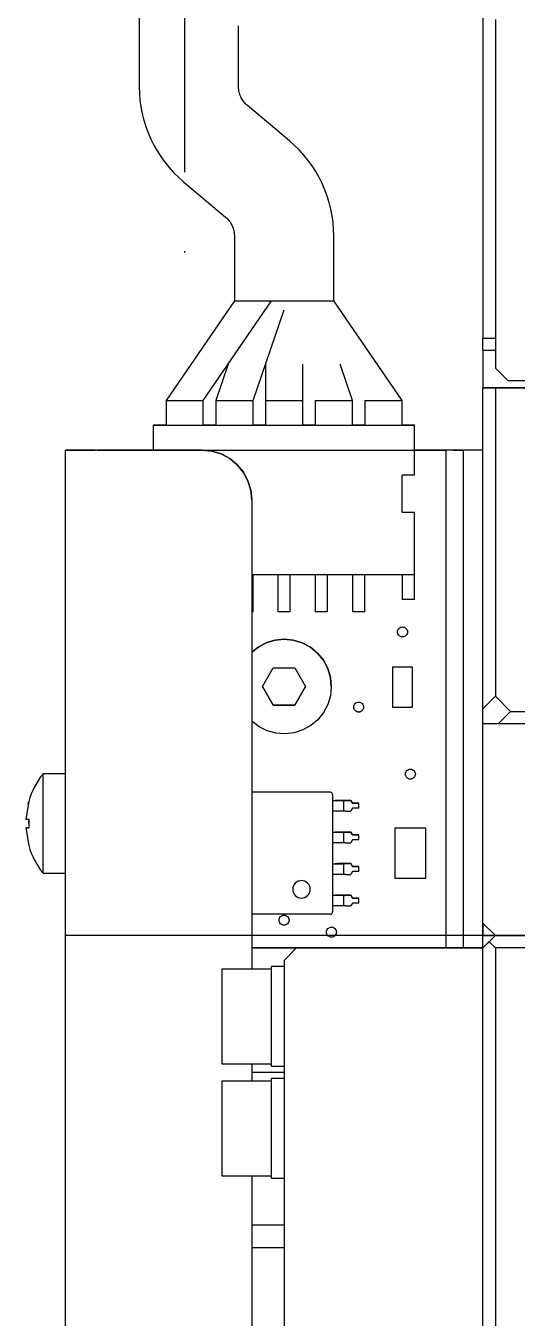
# Model space of a CAD drawing. Extents: x 0 to 698, y -8 to 617.
# Drawn here: x 275.5 to 295.3, y 69.6 to 121.5 of the extents above; entities that cross this region are included whole.
import ezdxf

# ---------------------------------------------------------------- set-up
doc = ezdxf.new("R2010")
doc.units = 0
doc.header["$LTSCALE"] = 0.5
doc.linetypes.add('CENTER', pattern=[50.8, 31.75, -6.35, 6.35, -6.35])
doc.layers.add('MSM_CENTER', color=1, linetype='CENTER')
doc.layers.add('MSM_CONTINUOUS', color=7, linetype='CONTINUOUS')

msp = doc.modelspace()

# ---------------------------------------------------------------- linework, layer by layer
at = {"layer": 'MSM_CENTER'}
msp.add_line((281.896, 258.549), (281.896, 112.449), dxfattribs=at)
at = {"layer": 'MSM_CONTINUOUS'}
for p, q in [((280.066, 124.473), (280.066, 121.55)), ((293.896, 122.497), (293.896, 108.998)), ((280.066, 121.55), (280.066, 119.112)), ((284.066, 119.112), (284.066, 121.55)), ((294.396, 121.798), (294.396, 107.798)), ((286.11, 116.931), (284.423, 118.346)), ((281.852, 115.282), (283.539, 113.866)), ((283.896, 113.1), (283.896, 110.499)), ((287.896, 110.499), (287.896, 113.1)), ((283.896, 110.499), (281.146, 106.499)), ((282.646, 106.499), (285.396, 110.499)), ((283.896, 110.499), (284, 110.499)), ((284, 110.499), (284.166, 110.499)), ((284.166, 110.499), (284.401, 110.499)), ((284.401, 110.499), (284.697, 110.499)), ((284.646, 106.499), (285.896, 110.136)), ((284.697, 110.499), (285.041, 110.499)), ((285.041, 110.499), (285.458, 110.499)), ((285.458, 110.499), (285.896, 110.499)), ((285.896, 110.499), (286.334, 110.499)), ((286.334, 110.499), (286.751, 110.499)), ((286.751, 110.499), (286.861, 110.499)), ((286.861, 110.499), (287.168, 110.499)), ((287.168, 110.499), (287.431, 110.499)), ((287.431, 110.499), (287.641, 110.499)), ((287.641, 110.499), (287.792, 110.499)), ((287.792, 110.499), (287.896, 110.499)), ((290.646, 106.499), (287.896, 110.499)), ((293.896, 108.998), (294.396, 108.998)), ((293.896, 108.498), (293.896, 108.998)), ((293.896, 108.498), (293.896, 106.998)), ((294.396, 108.498), (293.896, 108.498)), ((283.646, 107.954), (283.146, 106.499)), ((285.146, 107.954), (285.146, 105.499)), ((286.646, 105.499), (286.646, 107.954)), ((288.646, 106.499), (288.146, 107.954)), ((294.396, 107.798), (294.896, 107.298)), ((293.896, 94.11), (293.896, 106.998)), ((293.896, 106.998), (294.396, 106.998)), ((293.896, 106.998), (293.896, 106.998)), ((303.896, 106.998), (293.896, 106.998)), ((294.396, 106.998), (333.396, 106.998)), ((294.396, 106.998), (294.396, 94.61)), ((294.896, 107.298), (332.896, 107.298)), ((281.146, 106.499), (281.16, 106.499)), ((281.146, 106.499), (281.16, 106.499)), ((281.146, 106.499), (281.146, 105.499)), ((281.16, 106.499), (281.203, 106.499)), ((281.16, 106.499), (281.203, 106.499)), ((281.203, 106.499), (281.272, 106.499)), ((281.203, 106.499), (281.272, 106.499)), ((281.272, 106.499), (281.366, 106.499)), ((281.272, 106.499), (281.366, 106.499)), ((281.366, 106.499), (281.479, 106.499)), ((281.366, 106.499), (281.479, 106.499)), ((281.479, 106.499), (281.609, 106.499)), ((281.479, 106.499), (281.609, 106.499)), ((281.609, 106.499), (281.75, 106.499)), ((281.609, 106.499), (281.75, 106.499)), ((281.75, 106.499), (281.896, 106.499)), ((281.75, 106.499), (281.896, 106.499)), ((281.896, 106.499), (282.042, 106.499)), ((281.896, 106.499), (282.042, 106.499)), ((282.042, 106.499), (282.183, 106.499)), ((282.042, 106.499), (282.183, 106.499)), ((282.183, 106.499), (282.313, 106.499)), ((282.183, 106.499), (282.313, 106.499)), ((282.313, 106.499), (282.426, 106.499)), ((282.313, 106.499), (282.426, 106.499)), ((282.426, 106.499), (282.519, 106.499)), ((282.426, 106.499), (282.52, 106.499)), ((282.519, 106.499), (282.589, 106.499)), ((282.52, 106.499), (282.589, 106.499)), ((282.589, 106.499), (282.632, 106.499)), ((282.589, 106.499), (282.632, 106.499)), ((282.632, 106.499), (282.646, 106.499)), ((282.632, 106.499), (282.646, 106.499)), ((282.646, 105.499), (282.646, 106.499)), ((283.146, 106.499), (283.16, 106.499)), ((283.146, 106.499), (283.16, 106.499)), ((283.146, 106.499), (283.146, 105.499)), ((283.16, 106.499), (283.203, 106.499)), ((283.16, 106.499), (283.203, 106.499)), ((283.203, 106.499), (283.272, 106.499)), ((283.203, 106.499), (283.272, 106.499)), ((283.272, 106.499), (283.366, 106.499)), ((283.272, 106.499), (283.366, 106.499)), ((283.366, 106.499), (283.479, 106.499)), ((283.366, 106.499), (283.479, 106.499)), ((283.479, 106.499), (283.609, 106.499)), ((283.479, 106.499), (283.609, 106.499)), ((283.609, 106.499), (283.75, 106.499)), ((283.609, 106.499), (283.75, 106.499)), ((283.75, 106.499), (283.896, 106.499)), ((283.75, 106.499), (283.896, 106.499)), ((283.896, 106.499), (284.042, 106.499)), ((283.896, 106.499), (284.042, 106.499)), ((284.042, 106.499), (284.183, 106.499)), ((284.042, 106.499), (284.183, 106.499)), ((284.183, 106.499), (284.313, 106.499)), ((284.183, 106.499), (284.313, 106.499)), ((284.313, 106.499), (284.426, 106.499)), ((284.313, 106.499), (284.426, 106.499)), ((284.426, 106.499), (284.52, 106.499)), ((284.426, 106.499), (284.52, 106.499)), ((284.52, 106.499), (284.589, 106.499)), ((284.52, 106.499), (284.589, 106.499)), ((284.589, 106.499), (284.632, 106.499)), ((284.589, 106.499), (284.632, 106.499)), ((284.632, 106.499), (284.646, 106.499)), ((284.632, 106.499), (284.646, 106.499)), ((284.646, 105.499), (284.646, 106.499)), ((285.146, 106.499), (285.16, 106.499)), ((285.16, 106.499), (285.203, 106.499)), ((285.203, 106.499), (285.272, 106.499)), ((285.272, 106.499), (285.366, 106.499)), ((285.366, 106.499), (285.479, 106.499)), ((285.479, 106.499), (285.609, 106.499)), ((285.609, 106.499), (285.75, 106.499)), ((285.75, 106.499), (285.896, 106.499)), ((285.896, 106.499), (286.042, 106.499)), ((286.042, 106.499), (286.183, 106.499)), ((286.183, 106.499), (286.313, 106.499)), ((286.313, 106.499), (286.426, 106.499)), ((286.426, 106.499), (286.52, 106.499)), ((286.52, 106.499), (286.589, 106.499)), ((286.589, 106.499), (286.632, 106.499)), ((286.632, 106.499), (286.646, 106.499)), ((287.146, 106.499), (287.16, 106.499)), ((287.146, 106.499), (287.16, 106.499)), ((287.146, 106.499), (287.146, 105.499)), ((287.16, 106.499), (287.203, 106.499)), ((287.16, 106.499), (287.203, 106.499)), ((287.203, 106.499), (287.272, 106.499)), ((287.203, 106.499), (287.272, 106.499)), ((287.272, 106.499), (287.366, 106.499)), ((287.272, 106.499), (287.366, 106.499)), ((287.366, 106.499), (287.479, 106.499)), ((287.366, 106.499), (287.479, 106.499)), ((287.479, 106.499), (287.609, 106.499)), ((287.479, 106.499), (287.609, 106.499)), ((287.609, 106.499), (287.75, 106.499)), ((287.609, 106.499), (287.75, 106.499)), ((287.75, 106.499), (287.896, 106.499)), ((287.75, 106.499), (287.896, 106.499)), ((287.896, 106.499), (288.042, 106.499)), ((287.896, 106.499), (288.042, 106.499)), ((288.042, 106.499), (288.183, 106.499)), ((288.042, 106.499), (288.183, 106.499)), ((288.183, 106.499), (288.313, 106.499)), ((288.183, 106.499), (288.313, 106.499)), ((288.313, 106.499), (288.426, 106.499)), ((288.313, 106.499), (288.426, 106.499)), ((288.426, 106.499), (288.52, 106.499)), ((288.426, 106.499), (288.52, 106.499)), ((288.52, 106.499), (288.589, 106.499)), ((288.52, 106.499), (288.589, 106.499)), ((288.589, 106.499), (288.632, 106.499)), ((288.589, 106.499), (288.632, 106.499)), ((288.632, 106.499), (288.646, 106.499)), ((288.632, 106.499), (288.646, 106.499)), ((288.646, 105.499), (288.646, 106.499)), ((289.146, 106.499), (289.16, 106.499)), ((289.146, 106.499), (289.16, 106.499)), ((289.146, 106.499), (289.146, 105.499)), ((289.16, 106.499), (289.203, 106.499)), ((289.16, 106.499), (289.203, 106.499)), ((289.203, 106.499), (289.272, 106.499)), ((289.203, 106.499), (289.272, 106.499)), ((289.272, 106.499), (289.366, 106.499)), ((289.272, 106.499), (289.366, 106.499)), ((289.366, 106.499), (289.479, 106.499)), ((289.366, 106.499), (289.479, 106.499)), ((289.479, 106.499), (289.609, 106.499)), ((289.479, 106.499), (289.609, 106.499)), ((289.609, 106.499), (289.75, 106.499)), ((289.609, 106.499), (289.75, 106.499)), ((289.75, 106.499), (289.896, 106.499)), ((289.75, 106.499), (289.896, 106.499)), ((289.896, 106.499), (290.042, 106.499)), ((289.896, 106.499), (290.042, 106.499)), ((290.042, 106.499), (290.183, 106.499)), ((290.042, 106.499), (290.183, 106.499)), ((290.183, 106.499), (290.313, 106.499)), ((290.183, 106.499), (290.313, 106.499)), ((290.313, 106.499), (290.426, 106.499)), ((290.313, 106.499), (290.426, 106.499)), ((290.426, 106.499), (290.52, 106.499)), ((290.426, 106.499), (290.52, 106.499)), ((290.52, 106.499), (290.589, 106.499)), ((290.52, 106.499), (290.589, 106.499)), ((290.589, 106.499), (290.632, 106.499)), ((290.589, 106.499), (290.632, 106.499)), ((290.632, 106.499), (290.646, 106.499)), ((290.632, 106.499), (290.646, 106.499)), ((290.646, 105.499), (290.646, 106.499)), ((280.646, 105.5), (280.646, 105.499)), ((281.146, 105.5), (280.646, 105.5)), ((280.646, 105.499), (291.146, 105.499)), ((280.646, 104.498), (280.646, 105.499)), ((281.146, 105.499), (281.16, 105.499)), ((281.16, 105.499), (281.203, 105.499)), ((281.203, 105.499), (281.272, 105.499)), ((281.272, 105.499), (281.366, 105.499)), ((281.366, 105.499), (281.479, 105.499)), ((281.479, 105.499), (281.609, 105.499)), ((281.609, 105.499), (281.75, 105.499)), ((281.75, 105.499), (281.896, 105.499)), ((281.896, 105.499), (282.042, 105.499)), ((282.042, 105.499), (282.183, 105.499)), ((282.183, 105.499), (282.313, 105.499)), ((282.313, 105.499), (282.426, 105.499)), ((282.426, 105.499), (282.52, 105.499)), ((282.52, 105.499), (282.589, 105.499)), ((282.589, 105.499), (282.632, 105.499)), ((282.632, 105.499), (282.646, 105.499)), ((283.146, 105.5), (282.646, 105.5)), ((283.146, 105.499), (283.16, 105.499)), ((283.16, 105.499), (283.203, 105.499)), ((283.203, 105.499), (283.272, 105.499)), ((283.272, 105.499), (283.366, 105.499)), ((283.366, 105.499), (283.479, 105.499)), ((283.479, 105.499), (283.609, 105.499)), ((283.609, 105.499), (283.75, 105.499)), ((283.75, 105.499), (283.896, 105.499)), ((283.896, 105.499), (284.042, 105.499)), ((284.042, 105.499), (284.183, 105.499)), ((284.183, 105.499), (284.313, 105.499)), ((284.313, 105.499), (284.426, 105.499)), ((284.426, 105.499), (284.52, 105.499)), ((284.52, 105.499), (284.589, 105.499)), ((284.589, 105.499), (284.632, 105.499)), ((284.632, 105.499), (284.646, 105.499)), ((285.146, 105.5), (284.646, 105.5)), ((285.146, 105.499), (285.16, 105.499)), ((285.16, 105.499), (285.203, 105.499)), ((285.203, 105.499), (285.272, 105.499)), ((285.272, 105.499), (285.366, 105.499)), ((285.366, 105.499), (285.479, 105.499)), ((285.479, 105.499), (285.609, 105.499)), ((285.609, 105.499), (285.75, 105.499)), ((285.75, 105.499), (285.896, 105.499)), ((285.896, 105.499), (286.042, 105.499)), ((286.042, 105.499), (286.183, 105.499)), ((286.183, 105.499), (286.313, 105.499)), ((286.313, 105.499), (286.426, 105.499)), ((286.426, 105.499), (286.52, 105.499)), ((286.52, 105.499), (286.589, 105.499)), ((286.589, 105.499), (286.632, 105.499)), ((286.632, 105.499), (286.646, 105.499)), ((287.146, 105.5), (286.646, 105.5)), ((287.146, 105.499), (287.16, 105.499)), ((287.16, 105.499), (287.203, 105.499)), ((287.203, 105.499), (287.272, 105.499)), ((287.272, 105.499), (287.366, 105.499)), ((287.366, 105.499), (287.479, 105.499)), ((287.479, 105.499), (287.609, 105.499)), ((287.609, 105.499), (287.75, 105.499)), ((287.75, 105.499), (287.896, 105.499)), ((287.896, 105.499), (288.042, 105.499)), ((288.042, 105.499), (288.183, 105.499)), ((288.183, 105.499), (288.313, 105.499)), ((288.313, 105.499), (288.426, 105.499)), ((288.426, 105.499), (288.52, 105.499)), ((288.52, 105.499), (288.589, 105.499)), ((288.589, 105.499), (288.632, 105.499)), ((288.632, 105.499), (288.646, 105.499)), ((289.146, 105.5), (288.646, 105.5)), ((289.146, 105.499), (289.16, 105.499)), ((289.16, 105.499), (289.203, 105.499)), ((289.203, 105.499), (289.272, 105.499)), ((289.272, 105.499), (289.366, 105.499)), ((289.366, 105.499), (289.479, 105.499)), ((289.479, 105.499), (289.609, 105.499)), ((289.609, 105.499), (289.75, 105.499)), ((289.75, 105.499), (289.896, 105.499)), ((289.896, 105.499), (290.042, 105.499)), ((290.042, 105.499), (290.183, 105.499)), ((290.183, 105.499), (290.313, 105.499)), ((290.313, 105.499), (290.426, 105.499)), ((290.426, 105.499), (290.52, 105.499)), ((290.52, 105.499), (290.589, 105.499)), ((290.589, 105.499), (290.632, 105.499)), ((290.632, 105.499), (290.646, 105.499)), ((291.146, 105.5), (290.646, 105.5)), ((291.146, 105.499), (291.146, 105.5)), ((291.146, 103.499), (291.146, 105.499)), ((277.096, 104.5), (277.096, 104.499)), ((277.896, 104.5), (277.096, 104.5)), ((277.096, 45.499), (277.096, 104.499)), ((277.096, 104.499), (277.119, 104.498)), ((277.119, 104.498), (277.187, 104.498)), ((277.187, 104.498), (277.298, 104.498)), ((277.298, 104.498), (277.447, 104.498)), ((277.447, 104.498), (277.629, 104.498)), ((277.629, 104.498), (277.837, 104.498)), ((277.837, 104.498), (278.062, 104.498)), ((277.896, 104.5), (277.896, 104.5)), ((277.896, 104.499), (277.896, 104.5)), ((277.896, 104.5), (277.896, 104.499)), ((277.919, 104.5), (277.896, 104.5)), ((277.896, 104.499), (277.896, 104.499)), ((278.396, 104.498), (277.896, 104.499)), ((277.987, 104.5), (277.919, 104.5)), ((278.098, 104.5), (277.987, 104.5)), ((278.062, 104.498), (278.296, 104.498)), ((278.247, 104.5), (278.098, 104.5)), ((278.429, 104.5), (278.247, 104.5)), ((282.596, 104.498), (278.296, 104.498)), ((278.396, 104.498), (282.596, 104.498)), ((278.637, 104.5), (278.429, 104.5)), ((278.862, 104.5), (278.637, 104.5)), ((278.696, 104.5), (279.096, 104.5)), ((278.696, 104.5), (278.696, 104.499)), ((278.696, 104.499), (278.696, 104.498)), ((279.096, 104.5), (278.862, 104.5)), ((280.646, 104.5), (279.096, 104.5)), ((280.646, 104.5), (279.096, 104.5)), ((279.396, 104.5), (280.646, 104.5)), ((279.396, 104.5), (279.396, 104.5)), ((279.396, 104.5), (280.646, 104.5)), ((279.396, 104.498), (279.396, 104.5)), ((280.646, 104.499), (291.146, 104.499)), ((282.596, 104.498), (282.986, 104.46)), ((282.986, 104.46), (282.596, 104.498)), ((282.986, 104.46), (283.361, 104.346)), ((283.361, 104.346), (282.986, 104.46)), ((292.696, 104.5), (291.146, 104.5)), ((292.696, 104.5), (291.146, 104.5)), ((291.146, 104.5), (292.396, 104.5)), ((291.146, 104.5), (292.396, 104.5)), ((292.396, 104.5), (292.396, 104.5)), ((292.396, 104.5), (292.396, 84.498)), ((292.93, 104.5), (292.696, 104.5)), ((292.696, 104.5), (293.096, 104.5)), ((293.155, 104.5), (292.93, 104.5)), ((293.096, 104.5), (293.096, 84.498)), ((293.096, 104.5), (293.096, 104.5)), ((293.363, 104.5), (293.155, 104.5)), ((293.544, 104.5), (293.363, 104.5)), ((293.694, 104.5), (293.544, 104.5)), ((293.805, 104.5), (293.694, 104.5)), ((293.873, 104.5), (293.805, 104.5)), ((293.896, 104.5), (293.873, 104.5)), ((283.361, 104.346), (283.707, 104.161)), ((283.707, 104.161), (283.361, 104.346)), ((283.707, 104.161), (284.01, 103.913)), ((284.01, 103.913), (283.707, 104.161)), ((284.01, 103.913), (284.259, 103.61)), ((284.259, 103.609), (284.01, 103.913)), ((284.259, 103.61), (284.444, 103.264)), ((284.444, 103.264), (284.259, 103.609)), ((291.146, 103.499), (290.646, 103.499)), ((290.646, 101.999), (290.646, 103.499)), ((284.444, 103.264), (284.557, 102.889)), ((284.557, 102.889), (284.444, 103.264)), ((284.557, 102.889), (284.596, 102.498)), ((284.596, 102.498), (284.557, 102.889)), ((284.596, 102.498), (284.596, 102.498)), ((284.596, 102.498), (284.596, 83.648)), ((291.146, 102), (290.646, 102)), ((291.146, 101.999), (290.646, 101.999)), ((291.146, 102), (291.146, 101.999)), ((291.146, 99.499), (291.146, 101.999)), ((284.596, 99.499), (291.146, 99.499)), ((284.646, 98), (284.646, 99.499)), ((285.646, 99.499), (285.646, 98)), ((286.146, 98), (286.146, 99.499)), ((287.146, 99.499), (287.146, 98)), ((287.646, 98), (287.646, 99.499)), ((288.646, 99.499), (288.646, 98)), ((289.146, 98), (289.146, 99.499)), ((290.646, 99.499), (290.646, 98.499)), ((291.146, 98.499), (291.146, 99.499)), ((291.146, 98.499), (290.646, 98.499)), ((284.646, 98), (284.596, 98)), ((285.896, 98), (285.646, 98)), ((286.146, 98), (285.896, 98)), ((287.396, 98), (287.146, 98)), ((287.646, 98), (287.396, 98)), ((288.896, 98), (288.646, 98)), ((289.146, 98), (288.896, 98)), ((290.458, 97.197), (290.462, 97.236)), ((290.462, 97.158), (290.458, 97.197)), ((290.462, 97.158), (290.458, 97.197)), ((290.462, 97.236), (290.474, 97.274)), ((290.474, 97.121), (290.462, 97.158)), ((290.474, 97.121), (290.462, 97.158)), ((290.474, 97.274), (290.492, 97.308)), ((290.492, 97.086), (290.474, 97.121)), ((290.492, 97.086), (290.474, 97.121)), ((290.492, 97.308), (290.517, 97.339)), ((290.517, 97.339), (290.547, 97.363)), ((290.547, 97.363), (290.582, 97.382)), ((290.582, 97.382), (290.619, 97.393)), ((290.619, 97.393), (290.658, 97.397)), ((290.658, 97.397), (290.697, 97.393)), ((290.697, 97.393), (290.735, 97.382)), ((290.735, 97.382), (290.77, 97.363)), ((290.77, 97.363), (290.8, 97.339)), ((290.8, 97.339), (290.825, 97.308)), ((290.825, 97.308), (290.843, 97.274)), ((290.843, 97.121), (290.825, 97.086)), ((290.843, 97.121), (290.825, 97.086)), ((290.843, 97.274), (290.855, 97.236)), ((290.855, 97.158), (290.843, 97.121)), ((290.855, 97.158), (290.843, 97.121)), ((290.855, 97.236), (290.858, 97.197)), ((290.858, 97.197), (290.855, 97.158)), ((290.858, 97.197), (290.855, 97.158)), ((284.878, 96.604), (284.596, 96.385)), ((284.596, 96.385), (284.878, 96.604)), ((285.197, 96.766), (284.878, 96.604)), ((284.878, 96.604), (285.197, 96.766)), ((285.54, 96.866), (285.197, 96.766)), ((285.197, 96.766), (285.54, 96.866)), ((285.896, 96.9), (285.54, 96.866)), ((285.54, 96.866), (285.896, 96.899)), ((286.267, 96.863), (285.896, 96.9)), ((285.896, 96.899), (286.267, 96.863)), ((286.267, 96.863), (286.623, 96.755)), ((286.623, 96.755), (286.267, 96.863)), ((286.623, 96.755), (286.952, 96.579)), ((286.952, 96.579), (286.623, 96.755)), ((290.517, 97.056), (290.492, 97.086)), ((290.517, 97.056), (290.492, 97.086)), ((290.547, 97.031), (290.517, 97.056)), ((290.547, 97.031), (290.517, 97.056)), ((290.582, 97.012), (290.547, 97.031)), ((290.582, 97.012), (290.547, 97.031)), ((290.619, 97.001), (290.582, 97.012)), ((290.619, 97.001), (290.582, 97.012)), ((290.658, 96.997), (290.619, 97.001)), ((290.658, 96.997), (290.619, 97.001)), ((290.697, 97.001), (290.658, 96.997)), ((290.697, 97.001), (290.658, 96.997)), ((290.735, 97.012), (290.697, 97.001)), ((290.735, 97.012), (290.697, 97.001)), ((290.77, 97.031), (290.735, 97.012)), ((290.77, 97.031), (290.735, 97.012)), ((290.8, 97.056), (290.77, 97.031)), ((290.8, 97.056), (290.77, 97.031)), ((290.825, 97.086), (290.8, 97.056)), ((290.825, 97.086), (290.8, 97.056)), ((286.952, 96.579), (287.239, 96.343)), ((287.239, 96.343), (286.952, 96.579)), ((287.239, 96.343), (287.476, 96.055)), ((287.476, 96.055), (287.239, 96.343)), ((285.03, 94.999), (285.463, 95.749)), ((285.463, 95.749), (286.329, 95.749)), ((286.329, 95.749), (286.762, 94.999)), ((287.476, 96.055), (287.651, 95.726)), ((287.651, 95.727), (287.476, 96.055)), ((287.759, 95.37), (287.651, 95.727)), ((287.651, 95.726), (287.759, 95.37)), ((291.058, 95.775), (290.258, 95.775)), ((290.258, 95.775), (290.258, 95.774)), ((291.058, 95.774), (290.258, 95.774)), ((290.258, 95.774), (290.258, 94.174)), ((291.058, 95.775), (291.058, 95.774)), ((291.058, 94.174), (291.058, 95.774)), ((287.759, 95.37), (287.796, 94.999)), ((287.796, 94.999), (287.759, 95.37)), ((285.463, 94.249), (285.03, 94.999)), ((285.03, 94.999), (285.463, 94.249)), ((286.762, 94.999), (286.329, 94.249)), ((286.329, 94.249), (286.762, 94.999)), ((287.76, 94.633), (287.655, 94.281)), ((287.796, 94.999), (287.76, 94.633)), ((287.796, 94.999), (287.796, 94.999)), ((293.896, 94.11), (294.396, 94.61)), ((294.396, 94.61), (295.008, 93.998)), ((285.463, 94.249), (286.329, 94.249)), ((285.463, 94.249), (285.463, 94.249)), ((286.329, 94.249), (285.463, 94.249)), ((286.329, 94.249), (286.329, 94.249)), ((287.655, 94.281), (287.484, 93.956)), ((288.696, 94.175), (288.7, 94.214)), ((288.7, 94.136), (288.696, 94.175)), ((288.7, 94.136), (288.696, 94.175)), ((288.7, 94.214), (288.711, 94.251)), ((288.711, 94.098), (288.7, 94.136)), ((288.711, 94.098), (288.7, 94.136)), ((288.711, 94.251), (288.73, 94.286)), ((288.73, 94.064), (288.711, 94.098)), ((288.73, 94.063), (288.711, 94.098)), ((288.73, 94.286), (288.754, 94.316)), ((288.754, 94.033), (288.73, 94.064)), ((288.754, 94.033), (288.73, 94.063)), ((288.785, 94.008), (288.754, 94.033)), ((288.754, 94.316), (288.785, 94.341)), ((288.785, 94.008), (288.754, 94.033)), ((288.785, 94.341), (288.819, 94.359)), ((288.819, 93.99), (288.785, 94.008)), ((288.819, 93.99), (288.785, 94.008)), ((288.819, 94.359), (288.857, 94.371)), ((288.857, 93.979), (288.819, 93.99)), ((288.857, 93.978), (288.819, 93.99)), ((288.857, 94.371), (288.896, 94.375)), ((288.896, 94.375), (288.935, 94.371)), ((288.935, 94.371), (288.972, 94.359)), ((288.972, 93.99), (288.935, 93.979)), ((288.972, 93.99), (288.935, 93.978)), ((288.972, 94.359), (289.007, 94.341)), ((289.007, 94.008), (288.972, 93.99)), ((289.007, 94.008), (288.972, 93.99)), ((289.007, 94.341), (289.037, 94.316)), ((289.037, 94.033), (289.007, 94.008)), ((289.037, 94.033), (289.007, 94.008)), ((289.037, 94.316), (289.062, 94.286)), ((289.062, 94.064), (289.037, 94.033)), ((289.062, 94.063), (289.037, 94.033)), ((289.062, 94.286), (289.081, 94.251)), ((289.081, 94.098), (289.062, 94.064)), ((289.081, 94.098), (289.062, 94.063)), ((289.081, 94.251), (289.092, 94.214)), ((289.092, 94.136), (289.081, 94.098)), ((289.092, 94.136), (289.081, 94.098)), ((289.092, 94.214), (289.096, 94.175)), ((289.096, 94.175), (289.092, 94.136)), ((289.096, 94.175), (289.092, 94.136)), ((290.258, 94.174), (291.058, 94.174)), ((293.896, 93.498), (293.896, 94.11)), ((295.008, 93.998), (294.508, 93.498)), ((295.008, 93.998), (332.784, 93.998)), ((284.887, 93.389), (284.596, 93.614)), ((287.254, 93.67), (286.972, 93.434)), ((287.484, 93.956), (287.254, 93.67)), ((288.896, 93.975), (288.857, 93.979)), ((288.896, 93.975), (288.857, 93.978)), ((288.935, 93.979), (288.896, 93.975)), ((288.935, 93.978), (288.896, 93.975)), ((293.896, 84.999), (293.896, 93.498)), ((294.508, 93.498), (293.896, 93.498)), ((333.284, 93.498), (294.508, 93.498)), ((285.216, 93.225), (284.887, 93.389)), ((285.57, 93.127), (285.216, 93.225)), ((285.936, 93.1), (285.57, 93.127)), ((286.301, 93.143), (285.936, 93.1)), ((286.651, 93.256), (286.301, 93.143)), ((286.972, 93.434), (286.651, 93.256)), ((276.198, 87.499), (276.198, 91.499)), ((277.096, 91.499), (276.198, 91.499)), ((290.776, 91.482), (290.78, 91.521)), ((290.78, 91.443), (290.776, 91.482)), ((290.78, 91.443), (290.776, 91.482)), ((290.78, 91.521), (290.791, 91.559)), ((290.791, 91.406), (290.78, 91.443)), ((290.791, 91.406), (290.78, 91.443)), ((290.791, 91.559), (290.81, 91.593)), ((290.81, 91.371), (290.791, 91.406)), ((290.81, 91.371), (290.791, 91.406)), ((290.81, 91.593), (290.834, 91.624)), ((290.834, 91.624), (290.865, 91.648)), ((290.865, 91.648), (290.899, 91.667)), ((290.899, 91.667), (290.937, 91.678)), ((290.937, 91.678), (290.976, 91.682)), ((290.976, 91.682), (291.015, 91.678)), ((291.015, 91.678), (291.052, 91.667)), ((291.052, 91.667), (291.087, 91.648)), ((291.087, 91.648), (291.117, 91.624)), ((291.117, 91.624), (291.142, 91.593)), ((291.142, 91.593), (291.161, 91.559)), ((291.161, 91.406), (291.142, 91.371)), ((291.161, 91.406), (291.142, 91.371)), ((291.161, 91.559), (291.172, 91.521)), ((291.172, 91.443), (291.161, 91.406)), ((291.172, 91.443), (291.161, 91.406)), ((291.172, 91.521), (291.176, 91.482)), ((291.176, 91.482), (291.172, 91.443)), ((291.176, 91.482), (291.172, 91.443)), ((290.834, 91.341), (290.81, 91.371)), ((290.834, 91.341), (290.81, 91.371)), ((290.865, 91.316), (290.834, 91.341)), ((290.865, 91.316), (290.834, 91.341)), ((290.899, 91.297), (290.865, 91.316)), ((290.899, 91.297), (290.865, 91.316)), ((290.937, 91.286), (290.899, 91.297)), ((290.937, 91.286), (290.899, 91.297)), ((290.976, 91.282), (290.937, 91.286)), ((290.976, 91.282), (290.937, 91.286)), ((291.015, 91.286), (290.976, 91.282)), ((291.015, 91.286), (290.976, 91.282)), ((291.052, 91.297), (291.015, 91.286)), ((291.052, 91.297), (291.015, 91.286)), ((291.087, 91.316), (291.052, 91.297)), ((291.087, 91.316), (291.052, 91.297)), ((291.117, 91.341), (291.087, 91.316)), ((291.117, 91.341), (291.087, 91.316)), ((291.142, 91.371), (291.117, 91.341)), ((291.142, 91.371), (291.117, 91.341)), ((275.626, 90.386), (275.506, 89.679)), ((275.598, 90.281), (275.626, 90.386)), ((275.622, 90.388), (275.626, 90.386)), ((287.746, 90.755), (284.596, 90.755)), ((287.765, 90.753), (287.746, 90.755)), ((287.765, 90.752), (287.746, 90.754)), ((287.784, 90.747), (287.765, 90.753)), ((287.784, 90.747), (287.765, 90.752)), ((287.801, 90.738), (287.784, 90.747)), ((287.801, 90.738), (287.784, 90.747)), ((287.817, 90.725), (287.801, 90.738)), ((287.817, 90.725), (287.801, 90.738)), ((287.829, 90.71), (287.817, 90.725)), ((287.829, 90.71), (287.817, 90.725)), ((287.838, 90.693), (287.829, 90.71)), ((287.838, 90.693), (287.829, 90.71)), ((287.844, 90.674), (287.838, 90.693)), ((287.844, 90.674), (287.838, 90.693)), ((287.846, 90.654), (287.844, 90.674)), ((287.846, 90.655), (287.844, 90.674)), ((287.846, 90.655), (287.846, 90.654)), ((287.846, 90.654), (287.846, 85.954)), ((287.846, 90.424), (287.956, 90.424)), ((287.846, 90.424), (287.956, 90.424)), ((287.956, 90.424), (288.286, 90.424)), ((288.056, 90.424), (287.956, 90.424)), ((288.386, 90.425), (288.056, 90.425)), ((288.286, 90.425), (288.386, 90.425)), ((288.286, 90.424), (288.286, 89.994)), ((288.386, 90.425), (288.58, 90.425)), ((288.58, 90.425), (288.386, 90.425)), ((288.58, 90.425), (288.646, 90.31)), ((288.646, 90.31), (288.58, 90.425)), ((287.956, 89.994), (287.846, 89.994)), ((288.286, 89.994), (287.956, 89.994)), ((288.386, 89.995), (288.286, 89.995)), ((288.386, 89.995), (288.58, 89.995)), ((288.646, 90.11), (288.58, 89.995)), ((288.896, 90.31), (288.646, 90.31)), ((288.646, 90.31), (288.896, 90.31)), ((288.896, 90.11), (288.646, 90.11)), ((288.896, 90.11), (288.896, 90.31)), ((275.506, 89.679), (275.626, 89.679)), ((275.506, 89.319), (275.626, 89.319)), ((275.506, 89.319), (275.626, 89.319)), ((275.626, 89.319), (275.506, 89.319)), ((275.506, 89.319), (275.626, 89.319)), ((275.506, 89.319), (275.626, 88.613)), ((275.622, 89.499), (275.626, 89.679)), ((275.626, 89.679), (275.626, 89.319)), ((287.846, 89.154), (287.956, 89.154)), ((287.846, 89.154), (287.956, 89.154)), ((287.956, 89.154), (288.286, 89.154)), ((288.056, 89.154), (287.956, 89.154)), ((288.386, 89.155), (288.056, 89.155)), ((288.286, 89.155), (288.386, 89.155)), ((288.286, 89.154), (288.286, 88.724)), ((288.386, 89.155), (288.58, 89.155)), ((288.58, 89.155), (288.386, 89.155)), ((288.646, 89.04), (288.58, 89.155)), ((288.58, 89.155), (288.646, 89.04)), ((288.646, 88.84), (288.58, 88.725)), ((288.646, 89.04), (288.896, 89.04)), ((288.896, 89.04), (288.646, 89.04)), ((288.896, 88.84), (288.646, 88.84)), ((288.896, 88.84), (288.896, 89.04)), ((291.601, 89.307), (290.351, 89.307)), ((291.601, 89.307), (290.351, 89.307)), ((290.351, 89.307), (290.351, 87.307)), ((291.601, 87.307), (291.601, 89.307)), ((275.622, 88.611), (275.626, 88.613)), ((275.626, 88.613), (275.622, 88.611)), ((287.956, 88.724), (287.846, 88.724)), ((288.286, 88.724), (287.956, 88.724)), ((288.386, 88.725), (288.286, 88.725)), ((288.386, 88.725), (288.58, 88.725)), ((287.846, 87.884), (287.956, 87.884)), ((287.846, 87.884), (287.956, 87.884)), ((288.056, 87.884), (287.956, 87.884)), ((287.956, 87.884), (288.286, 87.884)), ((288.386, 87.885), (288.056, 87.885)), ((288.286, 87.885), (288.386, 87.885)), ((288.286, 87.884), (288.286, 87.454)), ((288.58, 87.885), (288.386, 87.885)), ((288.386, 87.885), (288.58, 87.885)), ((288.646, 87.77), (288.58, 87.885)), ((288.58, 87.885), (288.646, 87.77)), ((288.896, 87.77), (288.646, 87.77)), ((288.646, 87.77), (288.896, 87.77)), ((288.896, 87.57), (288.896, 87.77)), ((276.198, 87.499), (277.096, 87.499)), ((287.956, 87.454), (287.846, 87.454)), ((288.286, 87.454), (287.956, 87.454)), ((288.386, 87.455), (288.286, 87.455)), ((288.386, 87.455), (288.58, 87.455)), ((288.646, 87.57), (288.58, 87.455)), ((288.896, 87.57), (288.646, 87.57)), ((290.351, 87.307), (291.601, 87.307)), ((286.253, 86.923), (286.246, 86.854)), ((286.246, 86.854), (286.253, 86.786)), ((286.246, 86.854), (286.253, 86.786)), ((286.273, 86.988), (286.253, 86.923)), ((286.253, 86.786), (286.273, 86.72)), ((286.253, 86.786), (286.273, 86.72)), ((286.305, 87.049), (286.273, 86.988)), ((286.273, 86.72), (286.305, 86.66)), ((286.273, 86.72), (286.305, 86.66)), ((286.348, 87.102), (286.305, 87.049)), ((286.401, 87.145), (286.348, 87.102)), ((286.462, 87.178), (286.401, 87.145)), ((286.528, 87.198), (286.462, 87.178)), ((286.596, 87.204), (286.528, 87.198)), ((286.664, 87.198), (286.596, 87.204)), ((286.73, 87.178), (286.664, 87.198)), ((286.79, 87.145), (286.73, 87.178)), ((286.843, 87.102), (286.79, 87.145)), ((286.887, 87.049), (286.843, 87.102)), ((286.919, 86.988), (286.887, 87.049)), ((286.887, 86.66), (286.919, 86.72)), ((286.887, 86.66), (286.919, 86.72)), ((286.939, 86.923), (286.919, 86.988)), ((286.919, 86.72), (286.939, 86.786)), ((286.919, 86.72), (286.939, 86.786)), ((286.946, 86.854), (286.939, 86.923)), ((286.939, 86.786), (286.946, 86.854)), ((286.939, 86.786), (286.946, 86.854)), ((286.305, 86.66), (286.348, 86.607)), ((286.305, 86.66), (286.348, 86.607)), ((286.348, 86.607), (286.401, 86.563)), ((286.348, 86.607), (286.401, 86.563)), ((286.401, 86.563), (286.462, 86.531)), ((286.401, 86.563), (286.462, 86.531)), ((286.462, 86.531), (286.528, 86.511)), ((286.462, 86.531), (286.528, 86.511)), ((286.528, 86.511), (286.596, 86.504)), ((286.528, 86.511), (286.596, 86.504)), ((286.596, 86.504), (286.664, 86.511)), ((286.596, 86.504), (286.664, 86.511)), ((286.664, 86.511), (286.73, 86.531)), ((286.664, 86.511), (286.73, 86.531)), ((286.73, 86.531), (286.79, 86.563)), ((286.73, 86.531), (286.79, 86.563)), ((286.79, 86.563), (286.843, 86.607)), ((286.79, 86.563), (286.843, 86.607)), ((286.843, 86.607), (286.887, 86.66)), ((286.843, 86.607), (286.887, 86.66)), ((287.846, 86.614), (287.956, 86.614)), ((287.846, 86.614), (287.956, 86.614)), ((287.956, 86.614), (288.286, 86.614)), ((288.056, 86.614), (287.956, 86.614)), ((288.386, 86.615), (288.056, 86.615)), ((288.286, 86.615), (288.386, 86.615)), ((288.286, 86.614), (288.286, 86.184)), ((288.58, 86.615), (288.386, 86.615)), ((288.386, 86.615), (288.58, 86.615)), ((288.646, 86.5), (288.58, 86.615)), ((288.58, 86.615), (288.646, 86.5)), ((288.646, 86.3), (288.58, 86.185)), ((288.896, 86.5), (288.646, 86.5)), ((288.646, 86.5), (288.896, 86.5)), ((288.896, 86.3), (288.646, 86.3)), ((288.896, 86.3), (288.896, 86.5)), ((287.425, 85.854), (284.596, 85.854)), ((285.7, 85.654), (285.711, 85.691)), ((285.711, 85.691), (285.73, 85.726)), ((285.73, 85.726), (285.754, 85.756)), ((285.754, 85.756), (285.785, 85.781)), ((285.785, 85.781), (285.819, 85.799)), ((285.819, 85.799), (285.857, 85.811)), ((285.857, 85.811), (285.896, 85.815)), ((285.896, 85.815), (285.935, 85.811)), ((285.935, 85.811), (285.972, 85.799)), ((285.972, 85.799), (286.007, 85.781)), ((286.007, 85.781), (286.037, 85.756)), ((286.037, 85.756), (286.062, 85.726)), ((286.062, 85.726), (286.081, 85.691)), ((286.081, 85.691), (286.092, 85.654)), ((287.746, 85.854), (287.425, 85.854)), ((287.746, 85.854), (287.765, 85.856)), ((287.765, 85.856), (287.784, 85.862)), ((287.784, 85.862), (287.801, 85.871)), ((287.801, 85.871), (287.817, 85.884)), ((287.817, 85.884), (287.829, 85.899)), ((287.829, 85.899), (287.838, 85.916)), ((287.838, 85.916), (287.844, 85.935)), ((287.844, 85.935), (287.846, 85.954)), ((287.956, 86.184), (287.846, 86.184)), ((288.286, 86.184), (287.956, 86.184)), ((288.386, 86.185), (288.286, 86.185)), ((288.386, 86.185), (288.58, 86.185)), ((285.696, 85.615), (285.7, 85.654)), ((285.7, 85.576), (285.696, 85.615)), ((285.7, 85.576), (285.696, 85.615)), ((285.711, 85.538), (285.7, 85.576)), ((285.711, 85.538), (285.7, 85.576)), ((285.73, 85.504), (285.711, 85.538)), ((285.73, 85.503), (285.711, 85.538)), ((285.754, 85.473), (285.73, 85.504)), ((285.754, 85.473), (285.73, 85.503)), ((285.785, 85.448), (285.754, 85.473)), ((285.785, 85.448), (285.754, 85.473)), ((285.819, 85.43), (285.785, 85.448)), ((285.819, 85.43), (285.785, 85.448)), ((285.857, 85.419), (285.819, 85.43)), ((285.857, 85.418), (285.819, 85.43)), ((285.896, 85.415), (285.857, 85.419)), ((285.896, 85.415), (285.857, 85.418)), ((285.935, 85.419), (285.896, 85.415)), ((285.935, 85.418), (285.896, 85.415)), ((285.972, 85.43), (285.935, 85.419)), ((285.972, 85.43), (285.935, 85.418)), ((286.007, 85.448), (285.972, 85.43)), ((286.007, 85.448), (285.972, 85.43)), ((286.037, 85.473), (286.007, 85.448)), ((286.037, 85.473), (286.007, 85.448)), ((286.062, 85.504), (286.037, 85.473)), ((286.062, 85.503), (286.037, 85.473)), ((286.081, 85.538), (286.062, 85.504)), ((286.081, 85.538), (286.062, 85.503)), ((286.092, 85.576), (286.081, 85.538)), ((286.092, 85.576), (286.081, 85.538)), ((286.092, 85.654), (286.096, 85.615)), ((286.096, 85.615), (286.092, 85.576)), ((286.096, 85.615), (286.092, 85.576)), ((287.601, 85.132), (287.605, 85.171)), ((287.605, 85.171), (287.616, 85.209)), ((287.616, 85.209), (287.635, 85.243)), ((287.635, 85.243), (287.659, 85.274)), ((287.659, 85.274), (287.69, 85.298)), ((287.69, 85.298), (287.724, 85.317)), ((287.724, 85.317), (287.762, 85.328)), ((287.762, 85.328), (287.801, 85.332)), ((287.801, 85.332), (287.84, 85.328)), ((287.84, 85.328), (287.877, 85.317)), ((287.877, 85.317), (287.912, 85.298)), ((287.912, 85.298), (287.942, 85.274)), ((287.942, 85.274), (287.967, 85.243)), ((287.967, 85.243), (287.986, 85.209)), ((287.986, 85.209), (287.997, 85.171)), ((287.997, 85.171), (288.001, 85.132)), ((294.396, 84.999), (293.896, 85.499)), ((293.896, 85.499), (293.896, 84.999)), ((333.896, 85), (277.096, 85)), ((287.605, 85.093), (287.601, 85.132)), ((287.605, 85.093), (287.601, 85.132)), ((287.616, 85.056), (287.605, 85.093)), ((287.616, 85.056), (287.605, 85.093)), ((287.635, 85.021), (287.616, 85.056)), ((287.635, 85.021), (287.616, 85.056)), ((287.659, 84.991), (287.635, 85.021)), ((287.659, 84.991), (287.635, 85.021)), ((287.69, 84.966), (287.659, 84.991)), ((287.69, 84.966), (287.659, 84.991)), ((287.724, 84.947), (287.69, 84.966)), ((287.724, 84.947), (287.69, 84.966)), ((287.762, 84.936), (287.724, 84.947)), ((287.762, 84.936), (287.724, 84.947)), ((287.801, 84.932), (287.762, 84.936)), ((287.801, 84.932), (287.762, 84.936)), ((287.84, 84.936), (287.801, 84.932)), ((287.84, 84.936), (287.801, 84.932)), ((287.877, 84.947), (287.84, 84.936)), ((287.877, 84.947), (287.84, 84.936)), ((287.912, 84.966), (287.877, 84.947)), ((287.912, 84.966), (287.877, 84.947)), ((287.942, 84.991), (287.912, 84.966)), ((287.942, 84.991), (287.912, 84.966)), ((287.967, 85.021), (287.942, 84.991)), ((287.967, 85.021), (287.942, 84.991)), ((287.986, 85.056), (287.967, 85.021)), ((287.986, 85.056), (287.967, 85.021)), ((287.997, 85.093), (287.986, 85.056)), ((287.997, 85.093), (287.986, 85.056)), ((288.001, 85.132), (287.997, 85.093)), ((288.001, 85.132), (287.997, 85.093)), ((293.896, 84.499), (293.896, 84.999)), ((293.896, 84.499), (294.396, 84.999)), ((293.896, 84.999), (294.396, 84.999)), ((294.146, 84.75), (293.896, 84.5)), ((294.146, 84.749), (293.896, 84.499)), ((293.896, 84.498), (294.146, 84.748)), ((294.396, 84.999), (294.146, 84.749)), ((294.395, 84.999), (294.146, 84.75)), ((294.146, 84.748), (294.396, 84.998)), ((294.396, 84.497), (294.146, 84.748)), ((294.834, 84.999), (294.396, 84.999)), ((294.696, 84.999), (294.396, 84.999)), ((294.396, 84.999), (294.396, 84.998)), ((294.396, 84.999), (294.396, 84.999)), ((294.396, 84.999), (304.911, 84.999)), ((294.396, 84.998), (333.396, 84.998)), ((294.696, 84.999), (295.196, 84.999)), ((294.834, 84.999), (294.834, 84.999)), ((295.196, 84.999), (295.196, 84.999)), ((295.196, 84.999), (295.25, 84.999)), ((295.25, 84.999), (295.409, 84.999)), ((284.596, 84.5), (292.146, 84.5)), ((287.646, 84.499), (284.596, 84.499)), ((286.396, 84.498), (285.896, 83.998)), ((285.896, 83.998), (286.396, 84.498)), ((286.396, 84.498), (286.896, 84.498)), ((286.396, 84.498), (286.396, 84.498)), ((286.396, 84.498), (286.396, 84.498)), ((293.896, 84.498), (286.396, 84.498)), ((286.896, 84.498), (293.896, 84.498)), ((287.646, 84.498), (287.646, 84.499)), ((292.146, 84.498), (287.646, 84.498)), ((287.646, 84.498), (287.646, 84.498)), ((292.146, 84.5), (292.146, 84.498)), ((292.146, 84.498), (292.146, 84.498)), ((293.896, 84.498), (293.896, 84.499)), ((293.896, 45), (293.896, 84.498)), ((293.896, 84.498), (293.896, 84.498)), ((293.896, 84.498), (293.896, 84.498)), ((294.396, 84.497), (294.396, 45.497)), ((333.396, 84.497), (294.396, 84.497)), ((285.396, 83.648), (283.396, 83.648)), ((283.396, 83.648), (283.396, 79.848)), ((285.896, 83.748), (285.396, 83.748)), ((285.396, 79.748), (285.396, 83.748)), ((285.896, 83.998), (285.896, 83.998)), ((285.896, 83.998), (285.896, 45.998)), ((285.896, 83.998), (285.896, 83.998)), ((285.896, 83.998), (285.896, 83.998)), ((283.396, 79.848), (285.396, 79.848)), ((284.596, 79.848), (284.596, 79.148)), ((285.896, 79.499), (284.596, 79.499)), ((285.396, 79.748), (285.896, 79.748)), ((285.396, 79.148), (283.396, 79.148)), ((283.396, 79.148), (283.396, 75.348)), ((285.896, 79.248), (285.396, 79.248)), ((285.396, 75.248), (285.396, 79.248)), ((283.396, 75.348), (285.396, 75.348)), ((284.596, 75.348), (284.596, 69.148)), ((285.396, 75.248), (285.896, 75.248)), ((284.596, 73.372), (285.896, 73.372)), ((285.896, 72.445), (284.596, 72.445)), ((285.896, 72.445), (284.596, 72.445)), ((285.896, 72.445), (284.596, 72.445))]:
    msp.add_line(p, q, dxfattribs=at)
at = {"layer": 'MSM_CONTINUOUS', "extrusion": (0, 0, -1)}
for p, q in [((284.066, 119.088), (284.066, 119.112)), ((284.068, 119.038), (284.066, 119.088)), ((284.073, 118.989), (284.068, 119.038)), ((284.081, 118.939), (284.073, 118.989)), ((284.091, 118.891), (284.081, 118.939)), ((284.103, 118.842), (284.091, 118.891)), ((284.117, 118.795), (284.103, 118.842)), ((284.134, 118.748), (284.117, 118.795)), ((284.154, 118.702), (284.134, 118.748)), ((284.175, 118.657), (284.154, 118.702)), ((284.199, 118.614), (284.175, 118.657)), ((284.225, 118.571), (284.199, 118.614)), ((284.253, 118.53), (284.225, 118.571)), ((284.283, 118.49), (284.253, 118.53)), ((284.314, 118.452), (284.283, 118.49)), ((284.348, 118.416), (284.314, 118.452)), ((284.384, 118.381), (284.348, 118.416)), ((284.423, 118.346), (284.384, 118.381)), ((283.539, 113.866), (283.578, 113.832)), ((283.578, 113.832), (283.613, 113.797)), ((283.613, 113.797), (283.647, 113.76)), ((283.647, 113.76), (283.679, 113.722)), ((283.679, 113.722), (283.709, 113.683)), ((283.709, 113.683), (283.737, 113.641)), ((283.737, 113.641), (283.763, 113.599)), ((283.763, 113.599), (283.787, 113.555)), ((283.787, 113.555), (283.808, 113.51)), ((283.808, 113.51), (283.827, 113.465)), ((283.827, 113.465), (283.844, 113.418)), ((283.844, 113.418), (283.859, 113.37)), ((283.859, 113.37), (283.871, 113.322)), ((283.871, 113.322), (283.881, 113.273)), ((283.881, 113.273), (283.888, 113.224)), ((283.888, 113.224), (283.893, 113.175)), ((283.893, 113.175), (283.896, 113.125)), ((283.896, 113.125), (283.896, 113.1))]:
    msp.add_line(p, q, dxfattribs=at)
at = {"layer": 'MSM_CONTINUOUS'}
for centre, radius, start, end in [((285.066, 119.112), 5, 180, 230), ((282.896, 113.1), 5, 0, 50), ((278.696, 89.499), 3.2, 141.3178, 163.8775), ((278.696, 89.499), 3.2, 196.1225, 218.6822)]:
    msp.add_arc(centre, radius, start, end, dxfattribs=at)

doc.saveas('drawing.dxf')
